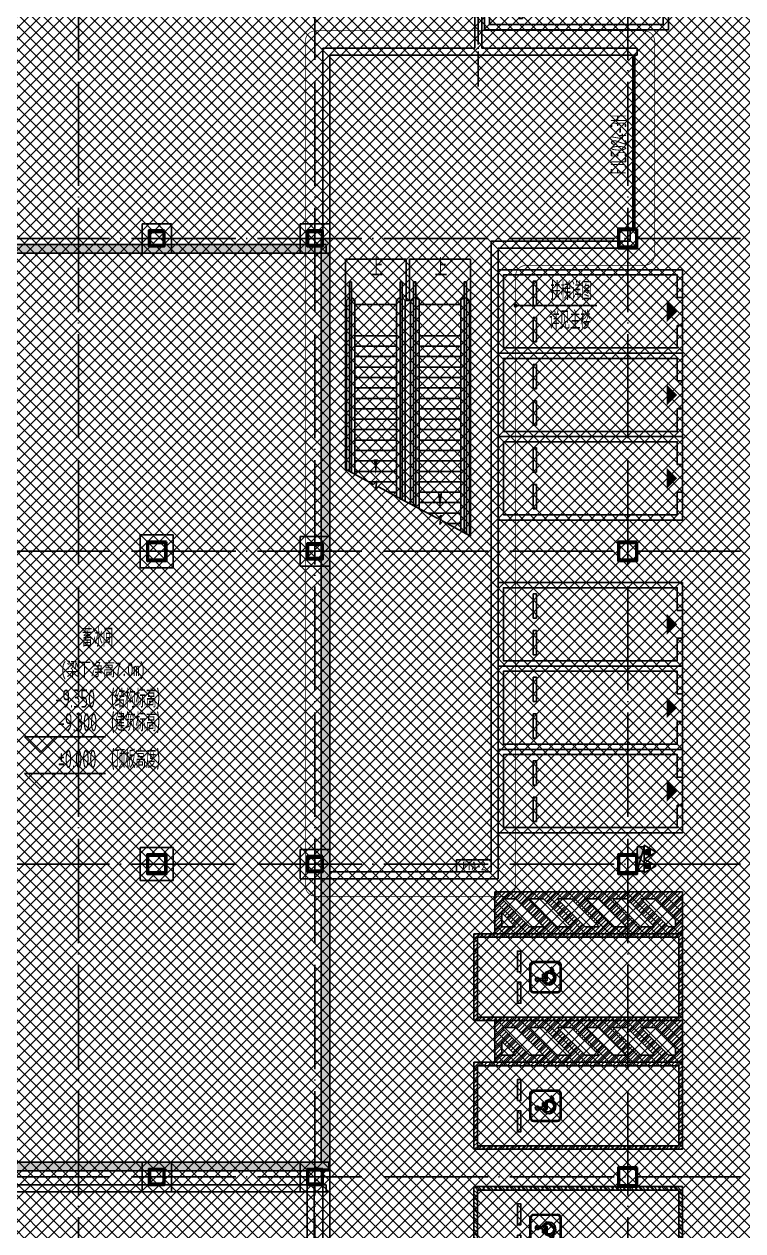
# Model space of a CAD drawing. Extents: x -473190 to 2138458, y -81875 to 2633646.
# Drawn here: x -22066 to -1384, y 54261 to 88977 of the extents above; entities that cross this region are included whole.
import ezdxf
from ezdxf.enums import TextEntityAlignment as Align

# ---------------------------------------------------------------- set-up
doc = ezdxf.new("R2010")
doc.units = 0
doc.header["$LTSCALE"] = 1000
doc.linetypes.add('DASH', pattern=[0.35, 0.25, -0.1])
doc.linetypes.add('DOTE', pattern=[2.42, 2, -0.2, 0.02, -0.2])
for name, color, linetype in [('00-停车位', 67, 'Continuous'), ('3', 7, 'Continuous'), ('A-COLUMN', 2, 'Continuous'), ('A-DIM_ELEV', 3, 'Continuous'), ('A-EVTR', 3, 'Continuous'), ('A-ROOM_NAME', 23, 'Continuous'), ('A-WALL', 2, 'Continuous'), ('car', 252, 'Continuous'), ('DIM_LEAD', 3, 'Continuous'), ('DIM_SYMB', 3, 'Continuous'), ('DOOR_FIRE', 4, 'Continuous'), ('DOOR_FIRE_TEXT', 7, 'Continuous'), ('DOTE', 1, 'DOTE'), ('PUB_HATCH', 8, 'Continuous'), ('PUB_TEXT', 7, 'Continuous'), ('SPACE', 7, 'Continuous'), ('SRC-03F$0$A-SYMB-NUMB-T', 4, 'Continuous'), ('SRC-03F$0$A-WALL', 7, 'Continuous'), ('W-EQUIP_消火栓', 7, 'Continuous'), ('W-EQUIP_灭火器', 7, 'Continuous'), ('索引线', 252, 'Continuous'), ('雨棚投影', 147, 'Continuous')]:
    doc.layers.add(name, color=color, linetype=linetype)
doc.layers.add('A-2F-WALL$0$A-PUB_TEXT', color=7, linetype='Continuous', lineweight=15)
doc.layers.add('钢柱', color=51, linetype='Continuous', lineweight=35)
doc.styles.add('8B2_01', font='simhei.ttf', dxfattribs={"width": 0.8})
doc.styles.add('8B2_02', font='tssdeng.shx', dxfattribs={"width": 0.6, "bigfont": 'TSSDCHN.shx'})
doc.styles.add('_TCH_DIM', font='SIMPLEX', dxfattribs={"bigfont": 'GBCBIG'})
doc.styles.add('_TCH_WINDOW', font='tssdeng.shx', dxfattribs={"width": 0.8, "height": 3.5, "bigfont": 'tssdchn.shx'})
doc.styles.add('SRC-03F$0$ECADI-TXT', font='simplex.shx', dxfattribs={"bigfont": 'hztxt.shx'})
doc.styles.add('黑体', font='simhei.ttf', dxfattribs={"width": 0.65})
pattern_1 = [(45, (-1868267.6, 386048.79), (-56.1266008, 56.1266008), [])]
pattern_2 = [(45, (-1051447.4, 216448.07), (-31.571213, 31.571213), [])]

# ---------------------------------------------------------------- blocks, each defined once
blk = doc.blocks.new('车位2400x5300')
at = {"layer": '00-停车位', "color": 251}
for p, q in [((-875, -1000), (-175, -1000)), ((-875, -1100), (-875, -1000)), ((-175, -1100), (-175, -1000)), ((175, -1000), (875, -1000)), ((175, -1100), (175, -1000)), ((875, -1100), (875, -1000)), ((-875, -1100), (-175, -1100)), ((175, -1100), (875, -1100)), ((400, -5300), (-400, -5300))]:
    blk.add_line(p, q, dxfattribs=at)
blk.add_lwpolyline([(400, -5150), (400, -5300), (1200, -5300), (1200, 0), (-1200, 0), (-1200, -5300), (-400, -5300), (-400, -5150), (-1050, -5150), (-1050, -150), (1050, -150), (1050, -5150), (400, -5150)], dxfattribs=at)
blk.add_lwpolyline([(0, -5150, 0, 600, 0), (0, -4850, 600, 600, 0)], format="xyseb", dxfattribs=at)
blk = doc.blocks.new('A$C00330F2E')
at = {"layer": '钢柱', "color": 4, "lineweight": 35}
for points in [[(36125, -72100), (35675, -72100), (35675, -72550), (36125, -72550)], [(36095, -72520), (35705, -72520), (35705, -72130), (36095, -72130)], [(40675, -72100), (40225, -72100), (40225, -72550), (40675, -72550)], [(40645, -72520), (40255, -72520), (40255, -72130), (40645, -72130)], [(49725, -72050), (49175, -72050), (49175, -72600), (49725, -72600)], [(49695, -72570), (49205, -72570), (49205, -72080), (49695, -72080)], [(36175, -81050), (35625, -81050), (35625, -81600), (36175, -81600)], [(36145, -81570), (35655, -81570), (35655, -81080), (36145, -81080)], [(40675, -81100), (40225, -81100), (40225, -81550), (40675, -81550)], [(40645, -81520), (40255, -81520), (40255, -81130), (40645, -81130)], [(49725, -81050), (49175, -81050), (49175, -81600), (49725, -81600)], [(49695, -81570), (49205, -81570), (49205, -81080), (49695, -81080)], [(36175, -90050), (35625, -90050), (35625, -90600), (36175, -90600)], [(36145, -90570), (35655, -90570), (35655, -90080), (36145, -90080)], [(40675, -90100), (40225, -90100), (40225, -90550), (40675, -90550)], [(40645, -90520), (40255, -90520), (40255, -90130), (40645, -90130)], [(49725, -90050), (49175, -90050), (49175, -90600), (49725, -90600)], [(49695, -90570), (49205, -90570), (49205, -90080), (49695, -90080)], [(36125, -99100), (35675, -99100), (35675, -99550), (36125, -99550)], [(36095, -99520), (35705, -99520), (35705, -99130), (36095, -99130)], [(40675, -99100), (40225, -99100), (40225, -99550), (40675, -99550)], [(40645, -99520), (40255, -99520), (40255, -99130), (40645, -99130)], [(49725, -99050), (49175, -99050), (49175, -99600), (49725, -99600)], [(49695, -99570), (49205, -99570), (49205, -99080), (49695, -99080)]]:
    blk.add_lwpolyline(points, close=True, dxfattribs=at)
blk = doc.blocks.new('A$C4F5A101F')
at = {"layer": 'DOTE', "color": 16, "linetype": 'DOTE', "ltscale": 1.5}
for p, q in [((-223139.7, 16373.7), (-223139.7, -213765.2)), ((-216339.7, 16373.7), (-216339.7, -213765.2)), ((-207339.7, 16373.7), (-207339.7, -213765.2)), ((-297848.4, -75257.4), (-173939.7, -75257.4)), ((-297848.4, -84257.4), (-173939.7, -84257.4)), ((-297848.4, -93257.4), (-173939.7, -93257.4)), ((-297848.4, -102257.4), (-173939.7, -102257.4))]:
    blk.add_line(p, q, dxfattribs=at)
blk = doc.blocks.new('A$C2B5B1B2C')
at = {"layer": 'DOTE', "linetype": 'DOTE', "ltscale": 0.5}
blk.add_line((46025, -53925), (46025, -45575), dxfattribs=at)
blk = doc.blocks.new('SRC-03F$0$ECADI-TAG-CODE')
at = {"layer": 'SRC-03F$0$A-SYMB-NUMB-T', "color": 1}
blk.add_lwpolyline([(3.41, 8.1), (13.41, 8.1), (13.41, 4.6), (3.41, 4.6)], close=True, dxfattribs=at)
at = {"layer": 'SRC-03F$0$A-SYMB-NUMB-T', "style": 'SRC-03F$0$ECADI-TXT', "width": 0.7}
blk.add_attdef('CODE', text='', height=2.5, dxfattribs=at).set_placement((8.41, 6.35), align=Align.MIDDLE_CENTER)
blk = doc.blocks.new('A$C45867796')
at = {"layer": '3'}
h = blk.add_hatch(dxfattribs=at)
h.set_pattern_fill('ANSI31', color=252, scale=50)
h.set_pattern_definition(pattern_1)
h.paths.add_polyline_path([(-2500, 0), (-2500, -6000), (0, -6000), (0, 0)])
h.paths.add_polyline_path([(-100, -100), (-100, -5900), (-2400, -5900), (-2400, -100)], flags=16)
h.paths.add_polyline_path([(-1400, -1250), (-1400, -1350), (-2000, -1350), (-2000, -1250)], flags=0)
h.paths.add_polyline_path([(-1100, -1250), (-500, -1250), (-500, -1350), (-1100, -1350)], flags=0)
h = blk.add_hatch(dxfattribs=at)
h.set_pattern_fill('ANSI31', color=252, scale=50)
h.set_pattern_definition(pattern_1)
h.paths.add_polyline_path([(-2500, -600), (-3700, -600), (-3700, -6000), (-2500, -6000)])
h.paths.add_polyline_path([(-2700, -1200), (-3100, -800), (-2700, -800)], flags=16)
h.paths.add_polyline_path([(-2700, -1600), (-2700, -2000), (-3500, -1200), (-3500, -800)], flags=16)
h.paths.add_polyline_path([(-2700, -2400), (-2700, -2800), (-3500, -2000), (-3500, -1600)], flags=16)
h.paths.add_polyline_path([(-3500, -2400), (-2700, -3200), (-2700, -3600), (-3500, -2800)], flags=16)
h.paths.add_polyline_path([(-3500, -3200), (-2700, -4000), (-2700, -4400), (-3500, -3600)], flags=16)
h.paths.add_polyline_path([(-3500, -4000), (-2700, -4800), (-2700, -5200), (-3500, -4400)], flags=16)
h.paths.add_polyline_path([(-3500, -4800), (-2700, -5600), (-2700, -5800), (-2900, -5800), (-3500, -5200)], flags=16)
h = blk.add_hatch(dxfattribs=at)
h.set_pattern_fill('ANSI31', color=252, scale=28.125)
h.set_pattern_definition(pattern_2)
h.paths.add_polyline_path([(-1588, -1610, 0.414214), (-1700, -1723), (-1699, -2398, 0.414214), (-1587, -2510), (-912, -2510, 0.414214), (-799, -2397), (-800, -1722, 0.414214), (-912, -1610)])
h.paths.add_polyline_path([(-912, -1638, -0.414214), (-828, -1722), (-827, -2397, -0.414214), (-912, -2482), (-1587, -2482, -0.414214), (-1671, -2398), (-1672, -1723, -0.414214), (-1587, -1638)], flags=16)
h.paths.add_polyline_path([(-1124, -1823, -0.272227), (-1153, -1873), (-1153, -1967, -1.512659), (-1401, -2238), (-1426, -2296), (-1539, -2254), (-1520, -2201), (-1457, -2224), (-1384, -2055), (-1210, -2055), (-1210, -2030), (-1333, -2030), (-1333, -1974), (-1210, -1974), (-1210, -1874, -0.272651), (-1240, -1823, -1)], flags=0)
h = blk.add_hatch(dxfattribs=at)
h.set_pattern_fill('ANSI31', color=252, scale=28.125)
h.set_pattern_definition(pattern_2)
h.paths.add_polyline_path([(-1210, -1974), (-1333, -1974), (-1333, -2030), (-1210, -2030), (-1210, -2055), (-1384, -2055), (-1457, -2224), (-1520, -2201), (-1539, -2254), (-1426, -2296), (-1347, -2111), (-1153, -2111), (-1153, -1873, -0.259), (-1210, -1874)])
h = blk.add_hatch(dxfattribs=at)
h.set_pattern_fill('ANSI31', color=252, scale=28.125)
h.set_pattern_definition(pattern_2)
h.paths.add_polyline_path([(-1363, -2149), (-1401, -2238, 1.512659), (-1153, -1967), (-1153, -2028, -1.826155)])
h = blk.add_hatch(dxfattribs=at)
h.set_pattern_fill('ANSI31', color=252, scale=28.125)
h.set_pattern_definition(pattern_2)
h.paths.add_polyline_path([(-1124, -1823, 1), (-1240, -1823, 1)])
at = {"layer": 'car', "color": 8}
for p, q in [((-3500, -800), (-2700, -1600)), ((-2700, -1200), (-3100, -800)), ((-3500, -1200), (-2700, -2000)), ((-3500, -1600), (-2700, -2400)), ((-3500, -2000), (-2700, -2800)), ((-3500, -2400), (-2700, -3200)), ((-3500, -2800), (-2700, -3600)), ((-3500, -3200), (-2700, -4000)), ((-3500, -3600), (-2700, -4400)), ((-3500, -4000), (-2700, -4800)), ((-3500, -4400), (-2700, -5200)), ((-3500, -4800), (-2700, -5600))]:
    blk.add_line(p, q, dxfattribs=at)
at = {"layer": 'car', "ltscale": 0.5}
for p, q in [((-1210, -1974), (-1333, -1974)), ((-1333, -2030), (-1333, -1974)), ((-1210, -2030), (-1333, -2030)), ((-1539, -2254), (-1520, -2201))]:
    blk.add_line(p, q, dxfattribs=at)
for points in [[(-2500, 0), (0, 0), (0, -6000), (0, -6000), (-2500, -6000)], [(-2400, -100), (-100, -100), (-100, -5900), (-2400, -5900)], [(-3700, -600), (-2500, -600), (-2500, -6000), (-3700, -6000)], [(-1400, -1250), (-2000, -1250), (-2000, -1350), (-1400, -1350)], [(-1100, -1250), (-500, -1250), (-500, -1350), (-1100, -1350)]]:
    blk.add_lwpolyline(points, close=True, dxfattribs=at)
at = {"layer": 'car', "color": 8}
for points in [[(-3500, -800), (-3500, -1200)], [(-2700, -1200), (-2700, -800), (-3100, -800)], [(-3500, -1600), (-3500, -2000)], [(-2700, -2000), (-2700, -1600)], [(-3500, -2400), (-3500, -2800)], [(-2700, -2800), (-2700, -2400)], [(-3500, -3200), (-3500, -3600)], [(-2700, -3600), (-2700, -3200)], [(-3500, -4000), (-3500, -4400)], [(-2700, -4400), (-2700, -4000)], [(-3500, -4800), (-3500, -5200)], [(-2700, -5200), (-2700, -4800)], [(-3500, -5200), (-2900, -5800), (-2700, -5800), (-2700, -5600)]]:
    blk.add_lwpolyline(points, dxfattribs=at)
at = {"layer": 'car', "ltscale": 0.5}
for points in [[(-1587, -2510), (-912, -2510, 0.414214), (-799, -2397), (-800, -1722, 0.414214), (-912, -1610), (-1588, -1610, 0.414214), (-1700, -1723), (-1699, -2398, 0.414214)], [(-1587, -2482), (-912, -2482, 0.414214), (-827, -2397), (-828, -1722, 0.414214), (-912, -1638), (-1587, -1638, 0.414214), (-1672, -1723), (-1671, -2398, 0.414214)]]:
    blk.add_lwpolyline(points, format="xyb", close=True, dxfattribs=at)
for points in [[(-1153, -1873), (-1153, -2111), (-1347, -2111), (-1426, -2296), (-1539, -2254)], [(-1210, -2030), (-1210, -2055), (-1384, -2055), (-1457, -2224), (-1520, -2201)], [(-1210, -1874), (-1210, -1974)]]:
    blk.add_lwpolyline(points, dxfattribs=at)
blk.add_circle((-1182, -1823), 57.9, dxfattribs=at)
for radius, start, end in [(200, 204.5041, 70.6314), (143, 177.3017, 62.4815)]:
    blk.add_arc((-1220, -2155), radius, start, end, dxfattribs=at)
blk = doc.blocks.new('$TwtSys$00000434')
for p, q in [((-0.5, 0.5), (-0.5, -0.5)), ((-0.5, -0.5), (0.5, 0.5)), ((0.5, 0.5), (-0.5, 0.5)), ((0.5, -0.5), (0.5, 0.5)), ((-0.5, -0.5), (0.5, -0.5))]:
    blk.add_line(p, q)
blk.add_solid([(0.5, -0.5), (0.5, 0.5), (-0.5, -0.5)])
blk = doc.blocks.new('$TwtSys$00000546')
h = blk.add_hatch()
h.set_pattern_fill('ANSI31', color=256, scale=200, style=0)
h.set_pattern_definition([(45, (-38543.802, -6670.83), (-17.67767, 17.67767), [])])
h.paths.add_polyline_path([(-65, 174), (65, 174), (65, 44), (-65, 44)])
for points in [[(0, 344), (-198, 0), (198, 0)], [(-65, 174), (65, 174), (65, 44), (-65, 44)]]:
    blk.add_lwpolyline(points, close=True)
blk = doc.blocks.new('zzzzzzzzzzzzzzzz')
at = {"layer": 'PUB_HATCH'}
blk.add_hatch(color=256, dxfattribs=at).paths.add_polyline_path([(-32034, -247685), (-32034, -247435), (-35734, -247435), (-35734, -247685)])
at = {"layer": 'A-COLUMN'}
for p, q in [((-35734, -246835), (-36584, -246835)), ((-36584, -246835), (-36584, -247685)), ((-35734, -247685), (-35734, -246835)), ((-31184, -246835), (-32034, -246835)), ((-32034, -246835), (-32034, -247685)), ((-31184, -247685), (-31184, -246835)), ((-22334, -246985), (-22884, -246985)), ((-22884, -246985), (-22884, -247535)), ((-22334, -247535), (-22334, -246985)), ((-36584, -247685), (-35734, -247685)), ((-32034, -247685), (-31184, -247685)), ((-22884, -247535), (-22334, -247535)), ((-35684, -255785), (-36634, -255785)), ((-36634, -255785), (-36634, -256735)), ((-35684, -256735), (-35684, -255785)), ((-31184, -255835), (-32034, -255835)), ((-32034, -255835), (-32034, -256685)), ((-31184, -256685), (-31184, -255835)), ((-36634, -256735), (-35684, -256735)), ((-32034, -256685), (-31184, -256685)), ((-35684, -264785), (-36634, -264785)), ((-36634, -264785), (-36634, -265735)), ((-35684, -265735), (-35684, -264785)), ((-31184, -264835), (-32034, -264835)), ((-32034, -264835), (-32034, -265685)), ((-31184, -265685), (-31184, -264835)), ((-36634, -265735), (-35684, -265735)), ((-32034, -265685), (-31184, -265685)), ((-35734, -273835), (-36584, -273835)), ((-36584, -273835), (-36584, -274685)), ((-35734, -274685), (-35734, -273835)), ((-31184, -273835), (-32034, -273835)), ((-32034, -273835), (-32034, -274685)), ((-31184, -274685), (-31184, -273835)), ((-36584, -274685), (-35734, -274685)), ((-32034, -274685), (-31184, -274685))]:
    blk.add_line(p, q, dxfattribs=at)
at = {"layer": 'A-WALL'}
for p, q in [((-35734, -247435), (-32034, -247435)), ((-35734, -247685), (-32034, -247685))]:
    blk.add_line(p, q, dxfattribs=at)
blk.add_blockref('A$C00330F2E', (-72059, -174935))
blk = doc.blocks.new('ADFASDF')
h = blk.add_hatch()
h.set_pattern_fill('ANSI37', color=8, scale=150)
h.set_pattern_definition([(45, (0, 0), (-168.3798, 168.3798), []), (135, (0, 0), (-168.3798, -168.3798), [])])
h.paths.add_polyline_path([(521397, 239186), (521397, 224886), (539697, 224886), (539697, 169261), (524947, 169261), (524947, 171211), (527822, 171211), (527922, 176611), (501318, 176611), (501125, 109884), (530547, 109887), (530547, 107449), (538188, 100503), (536147, 98236), (540086, 94690), (517812, 69953), (517812, 59790), (482108, 20136), (405247, 20136), (405247, 26086), (391997, 40436), (391997, 64736), (399997, 64738), (399997, 239186), (409022, 239186)])
blk = doc.blocks.new('$DorLib2D$00000213')
at = {"color": 0, "linetype": 'DASH', "const_width": 0.02}
blk.add_lwpolyline([(0.5, 0), (-0.5, 0)], dxfattribs=at)

msp = doc.modelspace()

# ---------------------------------------------------------------- hatches: boundary and pattern name
at = {"layer": 'PUB_HATCH'}
for points in [[(-27122.7, 82635.6), (-26872.7, 82385.6), (-18247.7, 82385.6), (-18247.7, 82635.6)], [(-18247.7, 82635.6), (-18247.7, 82385.6), (-13372.7, 82385.6), (-13372.7, 82635.6)], [(-13522.7, 73810.6), (-13272.7, 73810.6), (-13272.7, 82810.6), (-13522.7, 82810.6)], [(-13522.7, 64810.6), (-13272.7, 64810.6), (-13272.7, 73810.6), (-13522.7, 73810.6)], [(-13272.7, 56235.6), (-13272.7, 64810.6), (-13522.7, 64810.6), (-13522.7, 56235.6)], [(-26772.7, 56235.6), (-26772.7, 55985.6), (-18247.7, 55985.6), (-18247.7, 56235.6)], [(-18247.7, 56235.6), (-18247.7, 55985.6), (-13297.7, 55985.6), (-13297.7, 56235.6)]]:
    msp.add_hatch(color=256, dxfattribs=at).paths.add_polyline_path(points)

# ---------------------------------------------------------------- linework, layer by layer
at = {"layer": 'A-DIM_ELEV'}
for p, q in [((-21604.9, 68021.6), (-22054.9, 68471.6)), ((-22054.9, 68471.6), (-19721.1, 68471.6)), ((-21604.9, 68021.6), (-21154.9, 68471.6)), ((-21604.9, 66966.6), (-22054.9, 67416.6)), ((-22054.9, 67416.6), (-19721.1, 67416.6)), ((-21604.9, 66966.6), (-21154.9, 67416.6))]:
    msp.add_line(p, q, dxfattribs=at)
at = {"layer": 'A-EVTR'}
for p, q in [((-11072.7, 82210.6), (-12820.7, 82210.6)), ((-12820.7, 82210.6), (-12820.7, 76170.6)), ((-11072.7, 82210.6), (-11072.7, 81030.1)), ((-9224.7, 82210.6), (-10972.7, 82210.6)), ((-10972.7, 82210.6), (-10972.7, 81030.1)), ((-9224.7, 74250.6), (-9224.7, 82210.6)), ((-12705.7, 76109.2), (-12705.7, 81566.1)), ((-12705.7, 81566.1), (-12645.7, 81566.1)), ((-12645.7, 81566.1), (-12645.7, 76077.1)), ((-11247.7, 81566.1), (-11187.7, 81566.1)), ((-11247.7, 75330.7), (-11247.7, 81566.1)), ((-11187.7, 81566.1), (-11187.7, 75298.7)), ((-10857.7, 75122.5), (-10857.7, 81566.1)), ((-10857.7, 81566.1), (-10797.7, 81566.1)), ((-10797.7, 81566.1), (-10797.7, 75090.4)), ((-9399.7, 81566.1), (-9339.7, 81566.1)), ((-9399.7, 74344), (-9399.7, 81566.1)), ((-9339.7, 81566.1), (-9339.7, 74312)), ((-12791.7, 81030.1), (-12705.7, 81116.1)), ((-12791.7, 76155.1), (-12791.7, 81030.1)), ((-12546.7, 81043.3), (-12645.7, 81116.1)), ((-12546.7, 76024.3), (-12546.7, 81043.3)), ((-11346.7, 80910.6), (-12546.7, 80910.6)), ((-11247.7, 81116.1), (-11346.7, 81043.3)), ((-11346.7, 81043.3), (-11346.7, 75383.6)), ((-11187.7, 81116.1), (-11101.7, 81030.1)), ((-10943.7, 81030.1), (-11101.7, 81030.1)), ((-11101.7, 81030.1), (-11101.7, 75252.8)), ((-10943.7, 81030.1), (-10857.7, 81116.1)), ((-10943.7, 75168.4), (-10943.7, 81030.1)), ((-10698.7, 81043.3), (-10797.7, 81116.1)), ((-10698.7, 75037.6), (-10698.7, 81043.3)), ((-9498.7, 80910.6), (-10698.7, 80910.6)), ((-9399.7, 81116.1), (-9498.7, 81043.3)), ((-9498.7, 81043.3), (-9498.7, 74396.9)), ((-9339.7, 81116.1), (-9253.7, 81030.1)), ((-9253.7, 81030.1), (-9253.7, 74266.1)), ((-12546.7, 80010.6), (-12546.7, 76024.3)), ((-11346.7, 80010.6), (-12546.7, 80010.6)), ((-12546.7, 80010.6), (-11346.7, 80010.6)), ((-11346.7, 80010.6), (-11346.7, 75383.6)), ((-10698.7, 80010.6), (-10698.7, 75037.6)), ((-9498.7, 80010.6), (-10698.7, 80010.6)), ((-10698.7, 80010.6), (-9498.7, 80010.6)), ((-9498.7, 80010.6), (-9498.7, 74396.9)), ((-11346.7, 79710.6), (-12546.7, 79710.6)), ((-9498.7, 79710.6), (-10698.7, 79710.6)), ((-11346.7, 79410.6), (-12546.7, 79410.6)), ((-9498.7, 79410.6), (-10698.7, 79410.6)), ((-11346.7, 79110.6), (-12546.7, 79110.6)), ((-11346.7, 78810.6), (-12546.7, 78810.6)), ((-9498.7, 79110.6), (-10698.7, 79110.6)), ((-9498.7, 78810.6), (-10698.7, 78810.6)), ((-11346.7, 78510.6), (-12546.7, 78510.6)), ((-9498.7, 78510.6), (-10698.7, 78510.6)), ((-11346.7, 78210.6), (-12546.7, 78210.6)), ((-9498.7, 78210.6), (-10698.7, 78210.6)), ((-11346.7, 77910.6), (-12546.7, 77910.6)), ((-9498.7, 77910.6), (-10698.7, 77910.6)), ((-11346.7, 77610.6), (-12546.7, 77610.6)), ((-9498.7, 77610.6), (-10698.7, 77610.6)), ((-11346.7, 77310.6), (-12546.7, 77310.6)), ((-9498.7, 77310.6), (-10698.7, 77310.6)), ((-11346.7, 77010.6), (-12546.7, 77010.6)), ((-9498.7, 77010.6), (-10698.7, 77010.6)), ((-11346.7, 76710.6), (-12546.7, 76710.6)), ((-11346.7, 76410.6), (-12546.7, 76410.6)), ((-9498.7, 76710.6), (-10698.7, 76710.6)), ((-9498.7, 76410.6), (-10698.7, 76410.6)), ((-12820.7, 76170.6), (-12008.4, 75736.8)), ((-11346.7, 76110.6), (-12546.7, 76110.6)), ((-9498.7, 76110.6), (-10698.7, 76110.6)), ((-11939.4, 75810.6), (-12146.5, 75810.6)), ((-12008.4, 75736.8), (-11916.1, 75835.4)), ((-11916.1, 75835.4), (-11954, 75569.1)), ((-11346.7, 75810.6), (-11919.7, 75810.6)), ((-9498.7, 75810.6), (-10698.7, 75810.6)), ((-11954, 75569.1), (-11867.5, 75661.6)), ((-11867.5, 75661.6), (-11072.7, 75237.3)), ((-11346.7, 75510.6), (-11584.6, 75510.6)), ((-9498.7, 75510.6), (-10698.7, 75510.6)), ((-11072.7, 75237.3), (-10972.7, 75183.9)), ((-10972.7, 75183.9), (-10160.4, 74750.1)), ((-9498.7, 75210.6), (-10698.7, 75210.6)), ((-9498.7, 74910.6), (-10460.9, 74910.6)), ((-10160.4, 74750.1), (-10068.1, 74848.7)), ((-10068.1, 74848.7), (-10106, 74582.4)), ((-10106, 74582.4), (-10019.5, 74674.9)), ((-10019.5, 74674.9), (-9224.7, 74250.6)), ((-10079.7, 74610.6), (-10102, 74610.6)), ((-9498.7, 74610.6), (-9899, 74610.6))]:
    msp.add_line(p, q, dxfattribs=at)
at = {"layer": 'A-WALL'}
for p, q in [((-9097.7, 88285.6), (-9097.7, 91585.6)), ((-8897.7, 88285.6), (-8897.7, 91585.6)), ((-13472.7, 82810.6), (-13472.7, 88285.6)), ((-13472.7, 88285.6), (-9097.7, 88285.6)), ((-8897.7, 88285.6), (-4423.2, 88285.6)), ((-4423.2, 88085.6), (-4423.2, 88285.6)), ((-13272.7, 82810.6), (-13272.7, 88085.6)), ((-13272.7, 88085.6), (-8997.7, 88085.6)), ((-8997.7, 88085.6), (-4623.2, 88085.6)), ((-4623.2, 88085.6), (-4423.2, 88085.6)), ((-4423.2, 83085.6), (-4623.2, 83085.6)), ((-4623.2, 83085.6), (-4623.2, 82735.6)), ((-4423.2, 82535.6), (-4423.2, 83085.6)), ((-27122.7, 82635.6), (-18247.7, 82635.6)), ((-18247.7, 82635.6), (-13372.7, 82635.6)), ((-13522.7, 73810.6), (-13522.7, 82810.6)), ((-13522.7, 82810.6), (-13272.7, 82810.6)), ((-13372.7, 82635.6), (-13372.7, 82385.6)), ((-13272.7, 73810.6), (-13272.7, 82810.6)), ((-8622.7, 64585.6), (-8622.7, 82735.6)), ((-8622.7, 82735.6), (-4623.2, 82735.6)), ((-26872.7, 82385.6), (-18247.7, 82385.6)), ((-18247.7, 82385.6), (-13372.7, 82385.6)), ((-8422.7, 64385.6), (-8422.7, 82535.6)), ((-8422.7, 82535.6), (-4423.2, 82535.6)), ((-13522.7, 64810.6), (-13522.7, 73810.6)), ((-13272.7, 64810.6), (-13272.7, 73810.6)), ((-13522.7, 56235.6), (-13522.7, 64810.6)), ((-13272.7, 56235.6), (-13272.7, 64810.6)), ((-13272.7, 64585.6), (-8622.7, 64585.6)), ((-13272.7, 64585.6), (-13272.7, 64385.6)), ((-13272.7, 64385.6), (-8422.7, 64385.6)), ((-26772.7, 56235.6), (-18247.7, 56235.6)), ((-26772.7, 55985.6), (-18247.7, 55985.6)), ((-18247.7, 56235.6), (-13297.7, 56235.6)), ((-18247.7, 55985.6), (-13297.7, 55985.6)), ((-13522.7, 56235.6), (-13272.7, 56235.6)), ((-13472.7, 55585.6), (-13472.7, 56035.6)), ((-13472.7, 56035.6), (-13272.7, 56035.6)), ((-13297.7, 56235.6), (-13297.7, 55985.6)), ((-13272.7, 55585.6), (-13272.7, 56035.6)), ((-26772.7, 55585.6), (-18247.7, 55585.6)), ((-18247.7, 55585.6), (-13822.7, 55585.6)), ((-13922.7, 46785.6), (-13922.7, 55585.6)), ((-13922.7, 55585.6), (-13722.7, 55585.6)), ((-13822.7, 55585.6), (-13372.7, 55585.6)), ((-13722.7, 46785.6), (-13722.7, 55585.6)), ((-13472.7, 48135.6), (-13472.7, 55585.6)), ((-13372.7, 55585.6), (-13372.7, 55385.6)), ((-13272.7, 48235.6), (-13272.7, 55585.6)), ((-26772.7, 55385.6), (-18247.7, 55385.6)), ((-18247.7, 55385.6), (-13822.7, 55385.6)), ((-13822.7, 55385.6), (-13372.7, 55385.6))]:
    msp.add_line(p, q, dxfattribs=at)
at = {"layer": 'DIM_LEAD'}
for p, q in [((-7922.5, 80879.5), (-6967.7, 80879.5)), ((-7922.5, 80879.5), (-6967.7, 80879.5)), ((-7922.5, 80879.5), (-6967.7, 80879.5)), ((-7922.5, 80879.5), (-6967.7, 80879.5)), ((-6967.7, 80879.5), (-5582.9, 80879.5))]:
    msp.add_line(p, q, dxfattribs=at)
at = {"layer": 'DIM_LEAD', "const_width": 60}
msp.add_lwpolyline([(-7952.5, 80879.5, 1), (-7892.5, 80879.5, 1)], format="xyb", close=True, dxfattribs=at)
msp.add_lwpolyline([(-7952.5, 80879.5, 1), (-7892.5, 80879.5, 1)], format="xyb", close=True, dxfattribs=at)
msp.add_lwpolyline([(-7952.5, 80879.5, 1), (-7892.5, 80879.5, 1)], format="xyb", close=True, dxfattribs=at)
msp.add_lwpolyline([(-7952.5, 80879.5, 1), (-7892.5, 80879.5, 1)], format="xyb", close=True, dxfattribs=at)
at = {"layer": 'DIM_SYMB'}
for points in [[(-11946.7, 81566.1, 0, 0, 0), (-11946.7, 76003.9, 0, 120, 0), (-11946.7, 76453.9, 0, 0, 0)], [(-10098.7, 81566.1, 0, 0, 0), (-10098.7, 75017.2, 0, 120, 0), (-10098.7, 75467.2, 0, 0, 0)]]:
    msp.add_lwpolyline(points, format="xyseb", dxfattribs=at)
at = {"layer": '索引线', "linetype": 'DASH', "const_width": 20}
msp.add_lwpolyline([(-13972.7, 88485.6), (-13972.7, 64185.6, 0.4142136), (-13672.7, 63885.6), (-8222.7, 63885.6, 0.4142136), (-7922.7, 64185.6), (-7922.7, 81735.6, -0.4142136), (-7622.7, 82035.6), (-4222.7, 82035.6, 0.4142348), (-3922.7, 82335.6), (-3923.2, 88485.6, 0.4141923), (-4223.2, 88785.6), (-13672.7, 88785.6, 0.4142136)], format="xyb", close=True, dxfattribs=at)

# ---------------------------------------------------------------- block references
for name, p in [('ADFASDF', (-477545, -71625.7)), ('A$C2B5B1B2C', (-55022.7, 141110.6)), ('A$C00330F2E', (-54147.7, 155135.6))]:
    msp.add_blockref(name, p)
at = {"layer": '00-停车位', "rotation": 90}
msp.add_blockref('车位2400x5300', (-8822.7, 90015.6), dxfattribs=at)
at = {"layer": '00-停车位', "xscale": -1, "rotation": 90}
for p in [(-8422.7, 80710.6), (-8422.7, 78310.6), (-8422.7, 75910.6), (-8422.7, 71710.6), (-8422.7, 69310.6), (-8422.7, 66910.6)]:
    msp.add_blockref('车位2400x5300', p, dxfattribs=at)
at = {"layer": '3', "xscale": -1, "rotation": 90}
for p in [(-9122.7, 60310.6), (-9122.7, 56610.6)]:
    msp.add_blockref('A$C45867796', p, dxfattribs=at)
at = {"layer": '3', "rotation": 90.00000000000001}
msp.add_blockref('A$C45867796', (-9122.7, 55535.6), dxfattribs=at)
at = {"layer": 'DOOR_FIRE'}
ref = msp.add_blockref('$DorLib2D$00000213', (-4523.2, 85585.6), dxfattribs=dict(at, xscale=-5000, yscale=-5000, zscale=200, rotation=90))
ref.add_attrib('A', 'FJL5024-3H', (-4738.9, 84657.7), dxfattribs={"layer": 'DOOR_FIRE_TEXT', "height": 446.25, "rotation": 90, "style": '_TCH_WINDOW', "width": 0.564706})
at = {"layer": 'SRC-03F$0$A-WALL'}
ref = msp.add_blockref('SRC-03F$0$ECADI-TAG-CODE', (-8281.9, 64125.6), dxfattribs=dict(at, xscale=-100, yscale=100, zscale=100))
ref.add_attrib('CODE', 'FTA-2', dxfattribs={"layer": 'SRC-03F$0$A-SYMB-NUMB-T', "height": 250, "style": '8B2_01', "width": 0.8}).set_placement((-9122.7, 64760.6), align=Align.MIDDLE_CENTER)
at = {"layer": 'W-EQUIP_消火栓', "xscale": -700, "yscale": 200, "zscale": 700, "rotation": 270}
msp.add_blockref('$TwtSys$00000434', (-4322.7, 64956.5), dxfattribs=at)
at = {"layer": 'W-EQUIP_灭火器', "rotation": 270}
for p in [(-4222.7, 65154.9), (-4222.7, 64758.1)]:
    msp.add_blockref('$TwtSys$00000546', p, dxfattribs=at)
at = {"layer": '索引线', "color": 0}
msp.add_blockref('zzzzzzzzzzzzzzzz', (17910.9, 330071), dxfattribs=at)
at = {"layer": '雨棚投影', "linetype": 'DASH', "lineweight": -3, "ltscale": 2}
msp.add_blockref('A$C4F5A101F', (202642, 158068), dxfattribs=at)

# ---------------------------------------------------------------- texts
at = {"layer": 'A-2F-WALL$0$A-PUB_TEXT', "style": '8B2_02', "width": 0.6}
for s, p in [('-9.350', (-21171.5, 69311.6)), ('(结构标高)', (-19571.1, 69311.6)), ('-9.300', (-21098.8, 68629.1)), ('(建筑标高)', (-19571.1, 68629.1)), ('%%P0.000', (-21098.8, 67574.1)), ('(顶板高度)', (-19571.1, 67574.1))]:
    msp.add_text(s, height=525, dxfattribs=at).set_placement(p)
at = {"layer": 'A-ROOM_NAME', "style": '8B2_02', "width": 0.6}
msp.add_text('蓄冰间', height=525, dxfattribs=at).set_placement((-20402, 71069.3))
at = {"layer": 'PUB_TEXT', "style": '_TCH_DIM'}
for p in [(-12103.1, 81723.6), (-10255.1, 81723.6)]:
    msp.add_text('上', height=506.4, dxfattribs=at).set_placement(p)
at = {"layer": 'PUB_TEXT', "style": '8B2_02', "width": 0.6}
for s, p in [('扶梯详图', (-6926, 81037)), ('详见主楼', (-6955.8, 80197))]:
    msp.add_text(s, height=525, dxfattribs=at).set_placement(p)
at = {"layer": 'SPACE', "color": 1, "style": '黑体', "width": 0.65}
msp.add_text('(梁下净高7.0m)', height=394.3, dxfattribs=at).set_placement((-21019.4, 70223.7))

doc.saveas('drawing.dxf')
